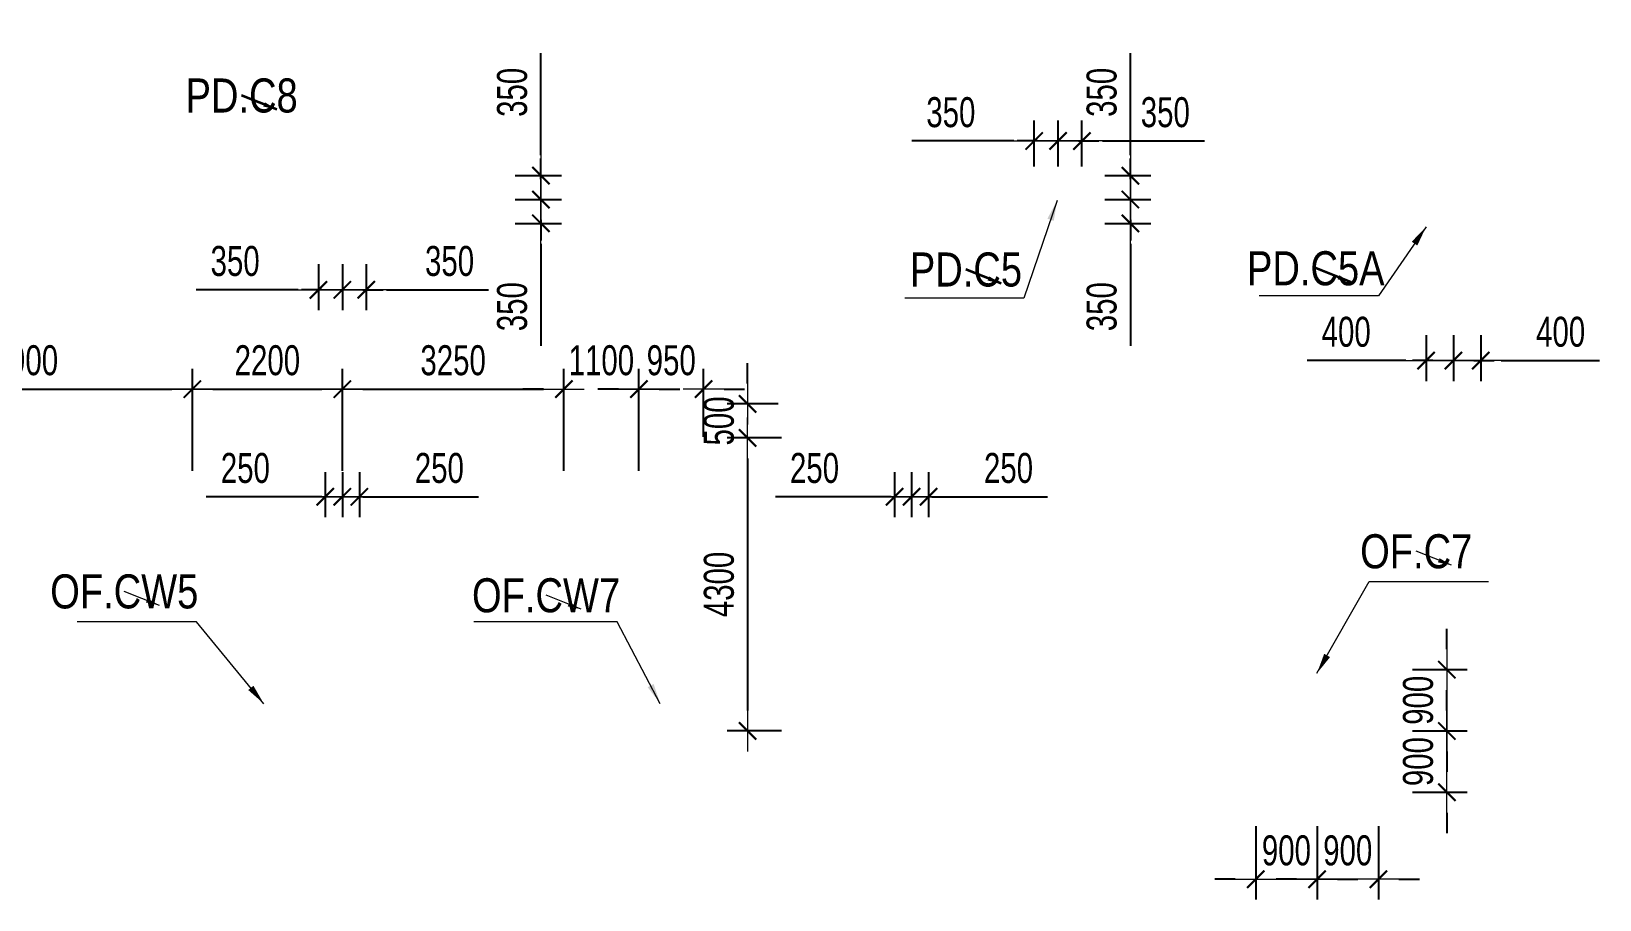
# Model space of a CAD drawing. Header units: millimetres. Extents: x -259680 to 286077, y -1281 to 94455.
# Drawn here: x 68138 to 91145, y 61324 to 74068 of the extents above; entities that cross this region are included whole.
import ezdxf
from ezdxf.enums import TextEntityAlignment as Align

# ---------------------------------------------------------------- set-up
doc = ezdxf.new("R2010")
doc.units = ezdxf.units.MM
doc.layers.get('0').update_dxf_attribs({"lineweight": 20})
doc.layers.get('Defpoints').update_dxf_attribs({"color": 151, "lineweight": 9})
for name, color, linetype, lineweight in [('$0$C1', 20, 'Continuous', 35), ('$1$NDC_S_ANNO', 7, 'Continuous', 20), ('$1$NDC_S_DIM', 1, 'Continuous', 15), ('$1$NDC_S_VN TEXT', 7, 'Continuous', 20), ('NDC_S_DIM', 1, 'Continuous', 15)]:
    doc.layers.add(name, color=color, linetype=linetype, lineweight=lineweight)
doc.styles.add('$1$NDC_DIM', font='', dxfattribs={"width": 0.75})
doc.styles.add('$2$ARIAL', font='arial.ttf', dxfattribs={"width": 0.8})
doc.styles.add('NDC_DIM', font='', dxfattribs={"width": 0.75})
doc.styles.get('$1$NDC_DIM').set_extended_font_data('Dotum')
doc.styles.get('NDC_DIM').set_extended_font_data('Dotum')
doc.dimstyles.new('$0$NDC_dim_150', dxfattribs={"dimscale": 150, "dimtxt": 2.2, "dimasz": 1.5, "dimexe": 1.5, "dimexo": 2.5, "dimgap": 1, "dimtad": 1, "dimdec": 0, "dimzin": 0, "dimdsep": 46, "dimtxsty": '$1$NDC_DIM', "dimblk": '$1$DIMMARK', "dimcen": 0.09, "dimdle": 1.2, "dimclrd": 1, "dimclre": 1, "dimclrt": 3, "dimadec": 0, "dimazin": 0, "dimtfac": 1, "dimtdec": 0, "dimtix": 1, "dimtofl": 0, "dimtmove": 0, "dimatfit": 3, "dimfxl": 6, "dimfxlon": 1, "dimtolj": 1, "dimtzin": 0, "dimarcsym": 0})
doc.dimstyles.new('$1$NDC_dim_iso', dxfattribs={"dimtxt": 2.2, "dimasz": 1, "dimexe": 1.5, "dimexo": 2.5, "dimgap": 1, "dimtad": 1, "dimdec": 0, "dimzin": 0, "dimdsep": 46, "dimtxsty": '$1$NDC_DIM', "dimblk": '$1$DIMMARK', "dimcen": 0.09, "dimdle": 1.2, "dimclrd": 1, "dimclre": 1, "dimclrt": 3, "dimadec": 0, "dimazin": 0, "dimtfac": 1, "dimtdec": 0, "dimtix": 1, "dimtofl": 0, "dimtmove": 0, "dimatfit": 3, "dimfxl": 6, "dimfxlon": 1, "dimtolj": 1, "dimtzin": 0, "dimarcsym": 0})
doc.dimstyles.new('NDC_dim_200', dxfattribs={"dimscale": 200, "dimtxt": 2.2, "dimasz": 1.5, "dimexe": 1.5, "dimexo": 2.5, "dimgap": 1, "dimtad": 1, "dimdec": 0, "dimzin": 0, "dimdsep": 46, "dimtxsty": 'NDC_DIM', "dimblk": 'DIMMARK', "dimcen": 0.09, "dimdle": 1.2, "dimclrd": 1, "dimclre": 1, "dimclrt": 3, "dimadec": 0, "dimazin": 0, "dimtfac": 1, "dimtdec": 0, "dimtix": 1, "dimtofl": 0, "dimtmove": 0, "dimatfit": 3, "dimfxl": 6, "dimfxlon": 1, "dimtolj": 1, "dimtzin": 0, "dimarcsym": 0})

# ---------------------------------------------------------------- blocks, each defined once
blk = doc.blocks.new('$1$DIMMARK')
at = {"layer": '$1$NDC_S_DIM', "color": 1}
blk.add_line((-1.5, 0), (1, 0), dxfattribs=at)
at = {"layer": '$1$NDC_S_DIM', "color": 2, "const_width": 0.1}
blk.add_lwpolyline([(-0.424, -0.424), (0.424, 0.424)], dxfattribs=at)
blk = doc.blocks.new('DIMMARK')
at = {"layer": 'NDC_S_DIM', "color": 1}
blk.add_line((-1.5, 0), (1, 0), dxfattribs=at)
at = {"layer": 'NDC_S_DIM', "color": 2, "const_width": 0.1}
blk.add_lwpolyline([(-0.424, -0.424), (0.424, 0.424)], dxfattribs=at)
blk = doc.blocks.new('*D640')
at = {"layer": 'Defpoints', "color": 0, "ltscale": 100, "transparency": 16777216}
for p in [(72700, 71150), (73050, 71150), (73050, 70274)]:
    blk.add_point(p, dxfattribs=at)
at = {"layer": 'NDC_S_DIM', "color": 1, "lineweight": -2, "ltscale": 100, "transparency": 16777216}
for p, q in [((72700, 70650), (72700, 69974)), ((73050, 70650), (73050, 69974)), ((72400, 70274), (72100, 70274)), ((73350, 70274), (74846, 70274))]:
    blk.add_line(p, q, dxfattribs=at)
at = {"layer": 'NDC_S_DIM', "color": 1, "lineweight": -2, "ltscale": 100, "transparency": 16777216, "xscale": 300, "yscale": 300, "zscale": 300}
blk.add_blockref('DIMMARK', (72700, 70274), dxfattribs=at)
at = {"layer": 'NDC_S_DIM', "color": 1, "lineweight": -2, "ltscale": 100, "transparency": 16777216, "xscale": 300, "yscale": 300, "zscale": 300, "rotation": 180}
blk.add_blockref('DIMMARK', (73050, 70274), dxfattribs=at)
at = {"layer": 'NDC_S_DIM', "color": 3, "ltscale": 100, "transparency": 16777216, "insert": (74273, 70695), "char_height": 440, "attachment_point": 5, "style": 'NDC_DIM'}
blk.add_mtext('\\A1;350', dxfattribs=at)
blk = doc.blocks.new('*D641')
at = {"layer": 'Defpoints', "color": 0, "ltscale": 100, "transparency": 16777216}
for p in [(72350, 71150), (72700, 71150), (72700, 70274)]:
    blk.add_point(p, dxfattribs=at)
at = {"layer": 'NDC_S_DIM', "color": 1, "lineweight": -2, "ltscale": 100, "transparency": 16777216}
for p, q in [((72350, 70650), (72350, 69974)), ((72700, 70650), (72700, 69974)), ((72050, 70274), (70554, 70274)), ((73000, 70274), (73300, 70274))]:
    blk.add_line(p, q, dxfattribs=at)
at = {"layer": 'NDC_S_DIM', "color": 1, "lineweight": -2, "ltscale": 100, "transparency": 16777216, "xscale": 300, "yscale": 300, "zscale": 300}
blk.add_blockref('DIMMARK', (72350, 70274), dxfattribs=at)
at = {"layer": 'NDC_S_DIM', "color": 1, "lineweight": -2, "ltscale": 100, "transparency": 16777216, "xscale": 300, "yscale": 300, "zscale": 300, "rotation": 180}
blk.add_blockref('DIMMARK', (72700, 70274), dxfattribs=at)
at = {"layer": 'NDC_S_DIM', "color": 3, "ltscale": 100, "transparency": 16777216, "insert": (71127, 70695), "char_height": 440, "attachment_point": 5, "style": 'NDC_DIM'}
blk.add_mtext('\\A1;350', dxfattribs=at)
blk = doc.blocks.new('*D642')
at = {"layer": 'Defpoints', "color": 0, "ltscale": 100, "transparency": 16777216}
for p in [(74737, 71950), (75613, 71950), (74737, 71600)]:
    blk.add_point(p, dxfattribs=at)
at = {"layer": 'NDC_S_DIM', "color": 1, "lineweight": -2, "ltscale": 100, "transparency": 16777216}
for p, q in [((75613, 72250), (75613, 73746)), ((75237, 71950), (75913, 71950)), ((75237, 71600), (75913, 71600)), ((75613, 71300), (75613, 71000))]:
    blk.add_line(p, q, dxfattribs=at)
at = {"layer": 'NDC_S_DIM', "color": 1, "lineweight": -2, "ltscale": 100, "transparency": 16777216, "xscale": 300, "yscale": 300, "zscale": 300}
for p, rotation in [((75613, 71950), 270), ((75613, 71600), 90)]:
    blk.add_blockref('DIMMARK', p, dxfattribs=dict(at, rotation=rotation))
at = {"layer": 'NDC_S_DIM', "color": 3, "ltscale": 100, "transparency": 16777216, "insert": (75192, 73173), "char_height": 440, "attachment_point": 5, "rotation": 90, "style": 'NDC_DIM'}
blk.add_mtext('\\A1;350', dxfattribs=at)
blk = doc.blocks.new('*D643')
at = {"layer": 'Defpoints', "color": 0, "ltscale": 100, "transparency": 16777216}
for p in [(74737, 71600), (75613, 71600), (74737, 71250)]:
    blk.add_point(p, dxfattribs=at)
at = {"layer": 'NDC_S_DIM', "color": 1, "lineweight": -2, "ltscale": 100, "transparency": 16777216}
for p, q in [((75613, 71900), (75613, 72200)), ((75237, 71600), (75913, 71600)), ((75237, 71250), (75913, 71250)), ((75613, 70950), (75613, 69454))]:
    blk.add_line(p, q, dxfattribs=at)
at = {"layer": 'NDC_S_DIM', "color": 1, "lineweight": -2, "ltscale": 100, "transparency": 16777216, "xscale": 300, "yscale": 300, "zscale": 300}
for p, rotation in [((75613, 71600), 270), ((75613, 71250), 90)]:
    blk.add_blockref('DIMMARK', p, dxfattribs=dict(at, rotation=rotation))
at = {"layer": 'NDC_S_DIM', "color": 3, "ltscale": 100, "transparency": 16777216, "insert": (75192, 70027), "char_height": 440, "attachment_point": 5, "rotation": 90, "style": 'NDC_DIM'}
blk.add_mtext('\\A1;350', dxfattribs=at)
blk = doc.blocks.new('*D644')
at = {"layer": 'Defpoints', "color": 0, "ltscale": 100, "transparency": 16777216}
for p in [(83386, 71950), (84261, 71950), (83386, 71600)]:
    blk.add_point(p, dxfattribs=at)
at = {"layer": 'NDC_S_DIM', "color": 1, "lineweight": -2, "ltscale": 100, "transparency": 16777216}
for p, q in [((84261, 72250), (84261, 73746)), ((83886, 71950), (84561, 71950)), ((83886, 71600), (84561, 71600)), ((84261, 71300), (84261, 71000))]:
    blk.add_line(p, q, dxfattribs=at)
at = {"layer": 'NDC_S_DIM', "color": 1, "lineweight": -2, "ltscale": 100, "transparency": 16777216, "xscale": 300, "yscale": 300, "zscale": 300}
for p, rotation in [((84261, 71950), 270), ((84261, 71600), 90)]:
    blk.add_blockref('DIMMARK', p, dxfattribs=dict(at, rotation=rotation))
at = {"layer": 'NDC_S_DIM', "color": 3, "ltscale": 100, "transparency": 16777216, "insert": (83841, 73173), "char_height": 440, "attachment_point": 5, "rotation": 90, "style": 'NDC_DIM'}
blk.add_mtext('\\A1;350', dxfattribs=at)
blk = doc.blocks.new('*D645')
at = {"layer": 'Defpoints', "color": 0, "ltscale": 100, "transparency": 16777216}
for p in [(83386, 71600), (84261, 71600), (83386, 71250)]:
    blk.add_point(p, dxfattribs=at)
at = {"layer": 'NDC_S_DIM', "color": 1, "lineweight": -2, "ltscale": 100, "transparency": 16777216}
for p, q in [((84261, 71900), (84261, 72200)), ((83886, 71600), (84561, 71600)), ((83886, 71250), (84561, 71250)), ((84261, 70950), (84261, 69454))]:
    blk.add_line(p, q, dxfattribs=at)
at = {"layer": 'NDC_S_DIM', "color": 1, "lineweight": -2, "ltscale": 100, "transparency": 16777216, "xscale": 300, "yscale": 300, "zscale": 300}
for p, rotation in [((84261, 71600), 270), ((84261, 71250), 90)]:
    blk.add_blockref('DIMMARK', p, dxfattribs=dict(at, rotation=rotation))
at = {"layer": 'NDC_S_DIM', "color": 3, "ltscale": 100, "transparency": 16777216, "insert": (83841, 70027), "char_height": 440, "attachment_point": 5, "rotation": 90, "style": 'NDC_DIM'}
blk.add_mtext('\\A1;350', dxfattribs=at)
blk = doc.blocks.new('*D646')
at = {"layer": 'Defpoints', "color": 0, "ltscale": 100, "transparency": 16777216}
for p in [(83550, 72459), (83200, 71583), (83550, 71583)]:
    blk.add_point(p, dxfattribs=at)
at = {"layer": 'NDC_S_DIM', "color": 1, "lineweight": -2, "ltscale": 100, "transparency": 16777216}
for p, q in [((83200, 72083), (83200, 72759)), ((83550, 72083), (83550, 72759)), ((82900, 72459), (82600, 72459)), ((83850, 72459), (85346, 72459))]:
    blk.add_line(p, q, dxfattribs=at)
at = {"layer": 'NDC_S_DIM', "color": 1, "lineweight": -2, "ltscale": 100, "transparency": 16777216, "xscale": 300, "yscale": 300, "zscale": 300}
blk.add_blockref('DIMMARK', (83200, 72459), dxfattribs=at)
at = {"layer": 'NDC_S_DIM', "color": 1, "lineweight": -2, "ltscale": 100, "transparency": 16777216, "xscale": 300, "yscale": 300, "zscale": 300, "rotation": 180}
blk.add_blockref('DIMMARK', (83550, 72459), dxfattribs=at)
at = {"layer": 'NDC_S_DIM', "color": 3, "ltscale": 100, "transparency": 16777216, "insert": (84773, 72879), "char_height": 440, "attachment_point": 5, "style": 'NDC_DIM'}
blk.add_mtext('\\A1;350', dxfattribs=at)
blk = doc.blocks.new('*D647')
at = {"layer": 'Defpoints', "color": 0, "ltscale": 100, "transparency": 16777216}
for p in [(83200, 72459), (82850, 71583), (83200, 71583)]:
    blk.add_point(p, dxfattribs=at)
at = {"layer": 'NDC_S_DIM', "color": 1, "lineweight": -2, "ltscale": 100, "transparency": 16777216}
for p, q in [((82850, 72083), (82850, 72759)), ((83200, 72083), (83200, 72759)), ((82550, 72459), (81054, 72459)), ((83500, 72459), (83800, 72459))]:
    blk.add_line(p, q, dxfattribs=at)
at = {"layer": 'NDC_S_DIM', "color": 1, "lineweight": -2, "ltscale": 100, "transparency": 16777216, "xscale": 300, "yscale": 300, "zscale": 300}
blk.add_blockref('DIMMARK', (82850, 72459), dxfattribs=at)
at = {"layer": 'NDC_S_DIM', "color": 1, "lineweight": -2, "ltscale": 100, "transparency": 16777216, "xscale": 300, "yscale": 300, "zscale": 300, "rotation": 180}
blk.add_blockref('DIMMARK', (83200, 72459), dxfattribs=at)
at = {"layer": 'NDC_S_DIM', "color": 3, "ltscale": 100, "transparency": 16777216, "insert": (81627, 72879), "char_height": 440, "attachment_point": 5, "style": 'NDC_DIM'}
blk.add_mtext('\\A1;350', dxfattribs=at)
blk = doc.blocks.new('*D648')
at = {"layer": 'Defpoints', "color": 0, "ltscale": 100, "transparency": 16777216}
for p in [(72450, 68100), (72700, 68100), (72450, 67237)]:
    blk.add_point(p, dxfattribs=at)
at = {"layer": 'NDC_S_DIM', "color": 1, "lineweight": -2, "ltscale": 100, "transparency": 16777216}
for p, q in [((72450, 67600), (72450, 66937)), ((72700, 67600), (72700, 66937)), ((72150, 67237), (70704, 67237)), ((73000, 67237), (73300, 67237))]:
    blk.add_line(p, q, dxfattribs=at)
at = {"layer": 'NDC_S_DIM', "color": 1, "lineweight": -2, "ltscale": 100, "transparency": 16777216, "xscale": 300, "yscale": 300, "zscale": 300}
blk.add_blockref('DIMMARK', (72450, 67237), dxfattribs=at)
at = {"layer": 'NDC_S_DIM', "color": 1, "lineweight": -2, "ltscale": 100, "transparency": 16777216, "xscale": 300, "yscale": 300, "zscale": 300, "rotation": 180}
blk.add_blockref('DIMMARK', (72700, 67237), dxfattribs=at)
at = {"layer": 'NDC_S_DIM', "color": 3, "ltscale": 100, "transparency": 16777216, "insert": (71277, 67657), "char_height": 440, "attachment_point": 5, "style": 'NDC_DIM'}
blk.add_mtext('\\A1;250', dxfattribs=at)
blk = doc.blocks.new('*D649')
at = {"layer": 'Defpoints', "color": 0, "ltscale": 100, "transparency": 16777216}
for p in [(72700, 68100), (72950, 68100), (72950, 67237)]:
    blk.add_point(p, dxfattribs=at)
at = {"layer": 'NDC_S_DIM', "color": 1, "lineweight": -2, "ltscale": 100, "transparency": 16777216}
for p, q in [((72700, 67600), (72700, 66937)), ((72950, 67600), (72950, 66937)), ((72400, 67237), (72100, 67237)), ((73250, 67237), (74696, 67237))]:
    blk.add_line(p, q, dxfattribs=at)
at = {"layer": 'NDC_S_DIM', "color": 1, "lineweight": -2, "ltscale": 100, "transparency": 16777216, "xscale": 300, "yscale": 300, "zscale": 300}
blk.add_blockref('DIMMARK', (72700, 67237), dxfattribs=at)
at = {"layer": 'NDC_S_DIM', "color": 1, "lineweight": -2, "ltscale": 100, "transparency": 16777216, "xscale": 300, "yscale": 300, "zscale": 300, "rotation": 180}
blk.add_blockref('DIMMARK', (72950, 67237), dxfattribs=at)
at = {"layer": 'NDC_S_DIM', "color": 3, "ltscale": 100, "transparency": 16777216, "insert": (74123, 67657), "char_height": 440, "attachment_point": 5, "style": 'NDC_DIM'}
blk.add_mtext('\\A1;250', dxfattribs=at)
blk = doc.blocks.new('*D650')
at = {"layer": 'Defpoints', "color": 0, "ltscale": 100, "transparency": 16777216}
for p in [(80800, 68100), (81050, 68100), (80800, 67237)]:
    blk.add_point(p, dxfattribs=at)
at = {"layer": 'NDC_S_DIM', "color": 1, "lineweight": -2, "ltscale": 100, "transparency": 16777216}
for p, q in [((80800, 67600), (80800, 66937)), ((81050, 67600), (81050, 66937)), ((80500, 67237), (79054, 67237)), ((81350, 67237), (81650, 67237))]:
    blk.add_line(p, q, dxfattribs=at)
at = {"layer": 'NDC_S_DIM', "color": 1, "lineweight": -2, "ltscale": 100, "transparency": 16777216, "xscale": 300, "yscale": 300, "zscale": 300}
blk.add_blockref('DIMMARK', (80800, 67237), dxfattribs=at)
at = {"layer": 'NDC_S_DIM', "color": 1, "lineweight": -2, "ltscale": 100, "transparency": 16777216, "xscale": 300, "yscale": 300, "zscale": 300, "rotation": 180}
blk.add_blockref('DIMMARK', (81050, 67237), dxfattribs=at)
at = {"layer": 'NDC_S_DIM', "color": 3, "ltscale": 100, "transparency": 16777216, "insert": (79627, 67657), "char_height": 440, "attachment_point": 5, "style": 'NDC_DIM'}
blk.add_mtext('\\A1;250', dxfattribs=at)
blk = doc.blocks.new('*D651')
at = {"layer": 'Defpoints', "color": 0, "ltscale": 100, "transparency": 16777216}
for p in [(81050, 68100), (81300, 68100), (81300, 67237)]:
    blk.add_point(p, dxfattribs=at)
at = {"layer": 'NDC_S_DIM', "color": 1, "lineweight": -2, "ltscale": 100, "transparency": 16777216}
for p, q in [((81050, 67600), (81050, 66937)), ((81300, 67600), (81300, 66937)), ((80750, 67237), (80450, 67237)), ((81600, 67237), (83046, 67237))]:
    blk.add_line(p, q, dxfattribs=at)
at = {"layer": 'NDC_S_DIM', "color": 1, "lineweight": -2, "ltscale": 100, "transparency": 16777216, "xscale": 300, "yscale": 300, "zscale": 300}
blk.add_blockref('DIMMARK', (81050, 67237), dxfattribs=at)
at = {"layer": 'NDC_S_DIM', "color": 1, "lineweight": -2, "ltscale": 100, "transparency": 16777216, "xscale": 300, "yscale": 300, "zscale": 300, "rotation": 180}
blk.add_blockref('DIMMARK', (81300, 67237), dxfattribs=at)
at = {"layer": 'NDC_S_DIM', "color": 3, "ltscale": 100, "transparency": 16777216, "insert": (82473, 67657), "char_height": 440, "attachment_point": 5, "style": 'NDC_DIM'}
blk.add_mtext('\\A1;250', dxfattribs=at)
blk = doc.blocks.new('*D652')
at = {"layer": 'Defpoints', "color": 0, "ltscale": 100, "transparency": 16777216}
for p in [(79595, 68600), (78646, 68100), (79595, 68100)]:
    blk.add_point(p, dxfattribs=at)
at = {"layer": 'NDC_S_DIM', "color": 1, "lineweight": -2, "ltscale": 100, "transparency": 16777216}
for p, q in [((78646, 68900), (78646, 69200)), ((79095, 68600), (78346, 68600)), ((79095, 68100), (78346, 68100)), ((78646, 67800), (78646, 67500))]:
    blk.add_line(p, q, dxfattribs=at)
at = {"layer": 'NDC_S_DIM', "color": 1, "lineweight": -2, "ltscale": 100, "transparency": 16777216, "xscale": 300, "yscale": 300, "zscale": 300}
for p, rotation in [((78646, 68600), 270), ((78646, 68100), 90)]:
    blk.add_blockref('DIMMARK', p, dxfattribs=dict(at, rotation=rotation))
at = {"layer": 'NDC_S_DIM', "color": 3, "ltscale": 100, "transparency": 16777216, "insert": (78226, 68350), "char_height": 440, "attachment_point": 5, "rotation": 90, "style": 'NDC_DIM'}
blk.add_mtext('\\A1;500', dxfattribs=at)
blk = doc.blocks.new('*D653')
at = {"layer": 'Defpoints', "color": 0, "ltscale": 100, "transparency": 16777216}
for p in [(79645, 68100), (78646, 63800), (79645, 63800)]:
    blk.add_point(p, dxfattribs=at)
at = {"layer": 'NDC_S_DIM', "color": 1, "lineweight": -2, "ltscale": 100, "transparency": 16777216}
for p, q in [((79145, 68100), (78346, 68100)), ((78646, 67800), (78646, 64100)), ((79145, 63800), (78346, 63800))]:
    blk.add_line(p, q, dxfattribs=at)
at = {"layer": 'NDC_S_DIM', "color": 1, "lineweight": -2, "ltscale": 100, "transparency": 16777216, "xscale": 300, "yscale": 300, "zscale": 300}
for p, rotation in [((78646, 68100), 90), ((78646, 63800), 270)]:
    blk.add_blockref('DIMMARK', p, dxfattribs=dict(at, rotation=rotation))
at = {"layer": 'NDC_S_DIM', "color": 3, "ltscale": 100, "transparency": 16777216, "insert": (78226, 65950), "char_height": 440, "attachment_point": 5, "rotation": 90, "style": 'NDC_DIM'}
blk.add_mtext('\\A1;4300', dxfattribs=at)
blk = doc.blocks.new('*D1076')
at = {"layer": 'Defpoints', "color": 0, "ltscale": 100, "transparency": 16777216}
for p in [(89000, 70111), (89400, 70111), (89400, 69236)]:
    blk.add_point(p, dxfattribs=at)
at = {"layer": 'NDC_S_DIM', "color": 1, "lineweight": -2, "ltscale": 100, "transparency": 16777216}
for p, q in [((89000, 69611), (89000, 68936)), ((89400, 69611), (89400, 68936)), ((88700, 69236), (88400, 69236)), ((89700, 69236), (91145, 69236))]:
    blk.add_line(p, q, dxfattribs=at)
at = {"layer": 'NDC_S_DIM', "color": 1, "lineweight": -2, "ltscale": 100, "transparency": 16777216, "xscale": 300, "yscale": 300, "zscale": 300}
blk.add_blockref('DIMMARK', (89000, 69236), dxfattribs=at)
at = {"layer": 'NDC_S_DIM', "color": 1, "lineweight": -2, "ltscale": 100, "transparency": 16777216, "xscale": 300, "yscale": 300, "zscale": 300, "rotation": 180}
blk.add_blockref('DIMMARK', (89400, 69236), dxfattribs=at)
at = {"layer": 'NDC_S_DIM', "color": 3, "ltscale": 100, "transparency": 16777216, "insert": (90573, 69656), "char_height": 440, "attachment_point": 5, "style": 'NDC_DIM'}
blk.add_mtext('\\A1;400', dxfattribs=at)
blk = doc.blocks.new('*D1077')
at = {"layer": 'Defpoints', "color": 0, "ltscale": 100, "transparency": 16777216}
for p in [(88600, 70111), (89000, 70111), (89000, 69236)]:
    blk.add_point(p, dxfattribs=at)
at = {"layer": 'NDC_S_DIM', "color": 1, "lineweight": -2, "ltscale": 100, "transparency": 16777216}
for p, q in [((88600, 69611), (88600, 68936)), ((89000, 69611), (89000, 68936)), ((88300, 69236), (86855, 69236)), ((89300, 69236), (89600, 69236))]:
    blk.add_line(p, q, dxfattribs=at)
at = {"layer": 'NDC_S_DIM', "color": 1, "lineweight": -2, "ltscale": 100, "transparency": 16777216, "xscale": 300, "yscale": 300, "zscale": 300}
blk.add_blockref('DIMMARK', (88600, 69236), dxfattribs=at)
at = {"layer": 'NDC_S_DIM', "color": 1, "lineweight": -2, "ltscale": 100, "transparency": 16777216, "xscale": 300, "yscale": 300, "zscale": 300, "rotation": 180}
blk.add_blockref('DIMMARK', (89000, 69236), dxfattribs=at)
at = {"layer": 'NDC_S_DIM', "color": 3, "ltscale": 100, "transparency": 16777216, "insert": (87427, 69656), "char_height": 440, "attachment_point": 5, "style": 'NDC_DIM'}
blk.add_mtext('\\A1;400', dxfattribs=at)
blk = doc.blocks.new('*D1080')
at = {"layer": 'Defpoints', "color": 0, "ltscale": 100, "transparency": 16777216}
for p in [(87900, 64700), (87900, 63800), (88903, 63800)]:
    blk.add_point(p, dxfattribs=at)
at = {"layer": 'NDC_S_DIM', "color": 1, "lineweight": -2, "ltscale": 100, "transparency": 16777216}
for p, q in [((88903, 65000), (88903, 65300)), ((88400, 64700), (89203, 64700)), ((88400, 63800), (89203, 63800)), ((88903, 63500), (88903, 63200))]:
    blk.add_line(p, q, dxfattribs=at)
at = {"layer": 'NDC_S_DIM', "color": 1, "lineweight": -2, "ltscale": 100, "transparency": 16777216, "xscale": 300, "yscale": 300, "zscale": 300}
for p, rotation in [((88903, 64700), 270), ((88903, 63800), 90)]:
    blk.add_blockref('DIMMARK', p, dxfattribs=dict(at, rotation=rotation))
at = {"layer": 'NDC_S_DIM', "color": 3, "ltscale": 100, "transparency": 16777216, "insert": (88483, 64250), "char_height": 440, "attachment_point": 5, "rotation": 90, "style": 'NDC_DIM'}
blk.add_mtext('\\A1;900', dxfattribs=at)
blk = doc.blocks.new('*D1081')
at = {"layer": 'Defpoints', "color": 0, "ltscale": 100, "transparency": 16777216}
for p in [(87900, 63800), (87900, 62900), (88903, 62900)]:
    blk.add_point(p, dxfattribs=at)
at = {"layer": 'NDC_S_DIM', "color": 1, "lineweight": -2, "ltscale": 100, "transparency": 16777216}
for p, q in [((88903, 64100), (88903, 64400)), ((88400, 63800), (89203, 63800)), ((88400, 62900), (89203, 62900)), ((88903, 62600), (88903, 62300))]:
    blk.add_line(p, q, dxfattribs=at)
at = {"layer": 'NDC_S_DIM', "color": 1, "lineweight": -2, "ltscale": 100, "transparency": 16777216, "xscale": 300, "yscale": 300, "zscale": 300}
for p, rotation in [((88903, 63800), 270), ((88903, 62900), 90)]:
    blk.add_blockref('DIMMARK', p, dxfattribs=dict(at, rotation=rotation))
at = {"layer": 'NDC_S_DIM', "color": 3, "ltscale": 100, "transparency": 16777216, "insert": (88483, 63350), "char_height": 440, "attachment_point": 5, "rotation": 90, "style": 'NDC_DIM'}
blk.add_mtext('\\A1;900', dxfattribs=at)
blk = doc.blocks.new('*D1082')
at = {"layer": 'Defpoints', "color": 0, "ltscale": 100, "transparency": 16777216}
for p in [(86100, 62900), (87000, 62900), (87000, 61624)]:
    blk.add_point(p, dxfattribs=at)
at = {"layer": 'NDC_S_DIM', "color": 1, "lineweight": -2, "ltscale": 100, "transparency": 16777216}
for p, q in [((86100, 62400), (86100, 61324)), ((87000, 62400), (87000, 61324)), ((85800, 61624), (85500, 61624)), ((87300, 61624), (87600, 61624))]:
    blk.add_line(p, q, dxfattribs=at)
at = {"layer": 'NDC_S_DIM', "color": 1, "lineweight": -2, "ltscale": 100, "transparency": 16777216, "xscale": 300, "yscale": 300, "zscale": 300}
blk.add_blockref('DIMMARK', (86100, 61624), dxfattribs=at)
at = {"layer": 'NDC_S_DIM', "color": 1, "lineweight": -2, "ltscale": 100, "transparency": 16777216, "xscale": 300, "yscale": 300, "zscale": 300, "rotation": 180}
blk.add_blockref('DIMMARK', (87000, 61624), dxfattribs=at)
at = {"layer": 'NDC_S_DIM', "color": 3, "ltscale": 100, "transparency": 16777216, "insert": (86550, 62044), "char_height": 440, "attachment_point": 5, "style": 'NDC_DIM'}
blk.add_mtext('\\A1;900', dxfattribs=at)
blk = doc.blocks.new('*D1083')
at = {"layer": 'Defpoints', "color": 0, "ltscale": 100, "transparency": 16777216}
for p in [(87000, 62900), (87900, 62900), (87900, 61624)]:
    blk.add_point(p, dxfattribs=at)
at = {"layer": 'NDC_S_DIM', "color": 1, "lineweight": -2, "ltscale": 100, "transparency": 16777216}
for p, q in [((87000, 62400), (87000, 61324)), ((87900, 62400), (87900, 61324)), ((86700, 61624), (86400, 61624)), ((88200, 61624), (88500, 61624))]:
    blk.add_line(p, q, dxfattribs=at)
at = {"layer": 'NDC_S_DIM', "color": 1, "lineweight": -2, "ltscale": 100, "transparency": 16777216, "xscale": 300, "yscale": 300, "zscale": 300}
blk.add_blockref('DIMMARK', (87000, 61624), dxfattribs=at)
at = {"layer": 'NDC_S_DIM', "color": 1, "lineweight": -2, "ltscale": 100, "transparency": 16777216, "xscale": 300, "yscale": 300, "zscale": 300, "rotation": 180}
blk.add_blockref('DIMMARK', (87900, 61624), dxfattribs=at)
at = {"layer": 'NDC_S_DIM', "color": 3, "ltscale": 100, "transparency": 16777216, "insert": (87450, 62044), "char_height": 440, "attachment_point": 5, "style": 'NDC_DIM'}
blk.add_mtext('\\A1;900', dxfattribs=at)
blk = doc.blocks.new('*D1127')
at = {"layer": 'Defpoints', "color": 0, "ltscale": 100, "transparency": 16777216}
for p in [(70500, 68817), (65600, 64730), (70500, 64730)]:
    blk.add_point(p, dxfattribs=at)
at = {"layer": 'NDC_S_DIM', "color": 1, "lineweight": -2, "ltscale": 100, "transparency": 16777216}
for p, q in [((65600, 67617), (65600, 69117)), ((70500, 67617), (70500, 69117)), ((65900, 68817), (70200, 68817))]:
    blk.add_line(p, q, dxfattribs=at)
at = {"layer": 'NDC_S_DIM', "color": 1, "lineweight": -2, "ltscale": 100, "transparency": 16777216, "xscale": 300, "yscale": 300, "zscale": 300, "rotation": 180}
blk.add_blockref('DIMMARK', (65600, 68817), dxfattribs=at)
at = {"layer": 'NDC_S_DIM', "color": 1, "lineweight": -2, "ltscale": 100, "transparency": 16777216, "xscale": 300, "yscale": 300, "zscale": 300}
blk.add_blockref('DIMMARK', (70500, 68817), dxfattribs=at)
at = {"layer": 'NDC_S_DIM', "color": 3, "ltscale": 100, "transparency": 16777216, "insert": (68050, 69238), "char_height": 440, "attachment_point": 5, "style": 'NDC_DIM'}
blk.add_mtext('\\A1;4900', dxfattribs=at)
blk = doc.blocks.new('*D1128')
at = {"layer": 'Defpoints', "color": 0, "ltscale": 100, "transparency": 16777216}
for p in [(72700, 68817), (70500, 64730), (72700, 64730)]:
    blk.add_point(p, dxfattribs=at)
at = {"layer": 'NDC_S_DIM', "color": 1, "lineweight": -2, "ltscale": 100, "transparency": 16777216}
for p, q in [((70500, 67617), (70500, 69117)), ((72700, 67617), (72700, 69117)), ((70800, 68817), (72400, 68817))]:
    blk.add_line(p, q, dxfattribs=at)
at = {"layer": 'NDC_S_DIM', "color": 1, "lineweight": -2, "ltscale": 100, "transparency": 16777216, "xscale": 300, "yscale": 300, "zscale": 300, "rotation": 180}
blk.add_blockref('DIMMARK', (70500, 68817), dxfattribs=at)
at = {"layer": 'NDC_S_DIM', "color": 1, "lineweight": -2, "ltscale": 100, "transparency": 16777216, "xscale": 300, "yscale": 300, "zscale": 300}
blk.add_blockref('DIMMARK', (72700, 68817), dxfattribs=at)
at = {"layer": 'NDC_S_DIM', "color": 3, "ltscale": 100, "transparency": 16777216, "insert": (71600, 69238), "char_height": 440, "attachment_point": 5, "style": 'NDC_DIM'}
blk.add_mtext('\\A1;2200', dxfattribs=at)
blk = doc.blocks.new('*D1129')
at = {"layer": 'Defpoints', "color": 0, "ltscale": 100, "transparency": 16777216}
for p in [(75950, 68817), (72700, 64730), (75950, 64730)]:
    blk.add_point(p, dxfattribs=at)
at = {"layer": 'NDC_S_DIM', "color": 1, "lineweight": -2, "ltscale": 100, "transparency": 16777216}
for p, q in [((72700, 67617), (72700, 69117)), ((75950, 67617), (75950, 69117)), ((73000, 68817), (75650, 68817))]:
    blk.add_line(p, q, dxfattribs=at)
at = {"layer": 'NDC_S_DIM', "color": 1, "lineweight": -2, "ltscale": 100, "transparency": 16777216, "xscale": 300, "yscale": 300, "zscale": 300, "rotation": 180}
blk.add_blockref('DIMMARK', (72700, 68817), dxfattribs=at)
at = {"layer": 'NDC_S_DIM', "color": 1, "lineweight": -2, "ltscale": 100, "transparency": 16777216, "xscale": 300, "yscale": 300, "zscale": 300}
blk.add_blockref('DIMMARK', (75950, 68817), dxfattribs=at)
at = {"layer": 'NDC_S_DIM', "color": 3, "ltscale": 100, "transparency": 16777216, "insert": (74325, 69238), "char_height": 440, "attachment_point": 5, "style": 'NDC_DIM'}
blk.add_mtext('\\A1;3250', dxfattribs=at)
blk = doc.blocks.new('*D1130')
at = {"layer": 'Defpoints', "color": 0, "ltscale": 100, "transparency": 16777216}
for p in [(77050, 68817), (75950, 64730), (77050, 64730)]:
    blk.add_point(p, dxfattribs=at)
at = {"layer": 'NDC_S_DIM', "color": 1, "lineweight": -2, "ltscale": 100, "transparency": 16777216}
for p, q in [((75950, 67617), (75950, 69117)), ((77050, 67617), (77050, 69117)), ((75650, 68817), (75350, 68817)), ((77350, 68817), (77650, 68817))]:
    blk.add_line(p, q, dxfattribs=at)
at = {"layer": 'NDC_S_DIM', "color": 1, "lineweight": -2, "ltscale": 100, "transparency": 16777216, "xscale": 300, "yscale": 300, "zscale": 300}
blk.add_blockref('DIMMARK', (75950, 68817), dxfattribs=at)
at = {"layer": 'NDC_S_DIM', "color": 1, "lineweight": -2, "ltscale": 100, "transparency": 16777216, "xscale": 300, "yscale": 300, "zscale": 300, "rotation": 180}
blk.add_blockref('DIMMARK', (77050, 68817), dxfattribs=at)
at = {"layer": 'NDC_S_DIM', "color": 3, "ltscale": 100, "transparency": 16777216, "insert": (76500, 69238), "char_height": 440, "attachment_point": 5, "style": 'NDC_DIM'}
blk.add_mtext('\\A1;1100', dxfattribs=at)
blk = doc.blocks.new('*D1131')
at = {"layer": 'Defpoints', "color": 0, "ltscale": 100, "transparency": 16777216}
for p in [(78000, 68817), (77050, 67617), (78000, 67617)]:
    blk.add_point(p, dxfattribs=at)
at = {"layer": 'NDC_S_DIM', "color": 1, "lineweight": -2, "ltscale": 100, "transparency": 16777216}
for p, q in [((77050, 68117), (77050, 69117)), ((78000, 68117), (78000, 69117)), ((76750, 68817), (76450, 68817)), ((78300, 68817), (78600, 68817))]:
    blk.add_line(p, q, dxfattribs=at)
at = {"layer": 'NDC_S_DIM', "color": 1, "lineweight": -2, "ltscale": 100, "transparency": 16777216, "xscale": 300, "yscale": 300, "zscale": 300}
blk.add_blockref('DIMMARK', (77050, 68817), dxfattribs=at)
at = {"layer": 'NDC_S_DIM', "color": 1, "lineweight": -2, "ltscale": 100, "transparency": 16777216, "xscale": 300, "yscale": 300, "zscale": 300, "rotation": 180}
blk.add_blockref('DIMMARK', (78000, 68817), dxfattribs=at)
at = {"layer": 'NDC_S_DIM', "color": 3, "ltscale": 100, "transparency": 16777216, "insert": (77525, 69238), "char_height": 440, "attachment_point": 5, "style": 'NDC_DIM'}
blk.add_mtext('\\A1;950', dxfattribs=at)
blk = doc.blocks.new('*U220')
at = {"layer": '$1$NDC_S_ANNO', "ltscale": 0.8, "style": '$2$ARIAL', "width": 0.8, "flags": 1}
blk.add_attdef('CHU_THICH', text='', height=2.5, dxfattribs=at).set_placement((0, 0), align=Align.MIDDLE_CENTER)
at = {"layer": '$1$NDC_S_ANNO', "ltscale": 0.8, "style": '$2$ARIAL', "width": 0.8}
blk.add_attdef('TEN', text='', height=2.5, dxfattribs=at).set_placement((-2.58, 1.03), align=Align.MIDDLE_CENTER)
at = {"layer": 'Defpoints'}
blk.add_leader([(0, 0), (-2.58, 1.03)], dimstyle='$1$NDC_dim_iso', override={"dimgap": 0.625, "dimtad": 0}, dxfattribs=at)
blk = doc.blocks.new('$0$co t check')
at = {"layer": '$0$C1', "xscale": 200, "yscale": 200, "zscale": 200}
for p, values in [((69698, 72921), {'TEN': 'PD.C8'}), ((80324, 70367), {'TEN': 'PD.C5'}), ((85456, 70385), {'TEN': 'PD.C5A'})]:
    blk.add_blockref('*U220', p, dxfattribs=at).add_auto_attribs(values)
at = {"layer": '$1$NDC_S_VN TEXT', "xscale": 200, "yscale": 200, "zscale": 200}
blk.add_blockref('*U220', (86930, 66231), dxfattribs=at).add_auto_attribs({'TEN': 'OF.C7'})
at = {"layer": '$1$NDC_S_VN TEXT', "color": 2, "true_color": 0xf1eb1f, "xscale": 200, "yscale": 200, "zscale": 200}
for p, values in [((67976, 65642), {'TEN': 'OF.CW5'}), ((74164, 65585), {'TEN': 'OF.CW7'})]:
    blk.add_blockref('*U220', p, dxfattribs=at).add_auto_attribs(values)
for points in [[(81146, 71586), (80659, 70151), (78910, 70151)], [(86559, 71200), (85861, 70185), (84111, 70185)], [(84958, 64647), (85724, 65992), (87474, 65992)], [(69507, 64200), (68520, 65403), (66771, 65403)], [(75322, 64200), (74692, 65403), (72586, 65403)]]:
    blk.add_leader(points, dimstyle='$0$NDC_dim_150', override={"dimasz": 2, "dimgap": 1, "dimtad": 0})

msp = doc.modelspace()

# ---------------------------------------------------------------- hatches: boundary and pattern name
at = {"layer": 'NDC_S_DIM', "ltscale": 100}
h = msp.add_hatch(dxfattribs=at)
h.set_pattern_fill('CROSS', color=256, scale=50)
h.paths.add_polyline_path([(87300, 89500), (87300, 71950), (63350, 71950), (63350, 66800), (44500, 66800), (44500, 64200), (3550, 64200), (3550, 89500)], flags=17)
h.paths.add_polyline_path([(87300, 89500), (87300, 71950), (63350, 71950), (63350, 66800), (44500, 66800), (44500, 64200), (3550, 64200), (3550, 89500)], flags=17)

# ---------------------------------------------------------------- block references
at = {"layer": '$1$NDC_S_DIM'}
msp.add_blockref('$0$co t check', (2040.6, 0), dxfattribs=at)

# ---------------------------------------------------------------- dimensions: what is measured, and where the dimension line sits
at = {"layer": 'NDC_S_DIM', "ltscale": 100}
for base, p1, p2, angle, picture, middle in [((75612.6, 71950), (74737, 71600), (74737, 71950), 90, '*D642', (75612.6, 73172.5)), ((84261.3, 71950), (83385.7, 71600), (83385.7, 71950), 90, '*D644', (84261.3, 73172.5)), ((75612.6, 71600), (74737, 71250), (74737, 71600), 90, '*D643', (75612.6, 70027.5)), ((84261.3, 71600), (83385.7, 71250), (83385.7, 71600), 90, '*D645', (84261.3, 70027.5)), ((72950, 67237.1), (72700, 68100), (72950, 68100), 180, '*D649', (74123.2, 67237.1)), ((81300, 67237.1), (81050, 68100), (81300, 68100), 180, '*D651', (82473.2, 67237.1))]:
    dim = msp.add_linear_dim(base=base, p1=p1, p2=p2, angle=angle, dimstyle='NDC_dim_200', dxfattribs=at)
    dim.commit()
    dim.dimension.update_dxf_attribs({"geometry": picture, "text_midpoint": middle, "dimtype": 160})
for base, p1, p2, picture, middle in [((83200, 72459.1), (82850, 71583.5), (83200, 71583.5), '*D647', (81627.5, 72459.1)), ((83550, 72459.1), (83200, 71583.5), (83550, 71583.5), '*D646', (84772.5, 72459.1)), ((72700, 70274.4), (72350, 71150), (72700, 71150), '*D641', (71127.5, 70274.4)), ((73050, 70274.4), (72700, 71150), (73050, 71150), '*D640', (74272.5, 70274.4)), ((89000, 69235.5), (88600, 70111.1), (89000, 70111.1), '*D1077', (87427.5, 69235.5)), ((89400, 69235.5), (89000, 70111.1), (89400, 70111.1), '*D1076', (90572.5, 69235.5)), ((72450, 67237.1), (72700, 68100), (72450, 68100), '*D648', (71276.8, 67237.1)), ((80800, 67237.1), (81050, 68100), (80800, 68100), '*D650', (79626.8, 67237.1))]:
    dim = msp.add_linear_dim(base=base, p1=p1, p2=p2, dimstyle='NDC_dim_200', dxfattribs=at)
    dim.commit()
    dim.dimension.update_dxf_attribs({"geometry": picture, "text_midpoint": middle, "dimtype": 160})
for base, p1, p2, picture, middle in [((70500.2, 68817.5), (65600.2, 64729.6), (70500.2, 64729.6), '*D1127', (68050.2, 69237.8)), ((72700, 68817.5), (70500.2, 64729.6), (72700, 64729.6), '*D1128', (71600.1, 69237.8)), ((75950, 68817.5), (72700, 64729.6), (75950, 64729.6), '*D1129', (74325, 69237.8)), ((77050, 68817.5), (75950, 64729.6), (77050, 64729.6), '*D1130', (76500, 69237.8))]:
    dim = msp.add_linear_dim(base=base, p1=p1, p2=p2, dimstyle='NDC_dim_200', override={"dimtmove": 1}, dxfattribs=at)
    dim.commit()
    dim.dimension.update_dxf_attribs({"geometry": picture, "text_midpoint": middle})
for base, p1, p2, picture, middle in [((78000, 68817.5), (77050, 67617.5), (78000, 67617.5), '*D1131', (77525, 69237.8)), ((86999.8, 61623.5), (86100, 62900), (86999.8, 62900), '*D1082', (86549.9, 62043.8)), ((87899.8, 61623.5), (87000, 62900), (87899.8, 62900), '*D1083', (87449.9, 62043.8))]:
    dim = msp.add_linear_dim(base=base, p1=p1, p2=p2, dimstyle='NDC_dim_200', dxfattribs=at)
    dim.commit()
    dim.dimension.update_dxf_attribs({"geometry": picture, "text_midpoint": middle})
for base, p1, p2, picture, middle in [((78646.3, 68100), (79594.5, 68600), (79594.5, 68100), '*D652', (78226, 68350)), ((78646.3, 63800), (79644.5, 68100), (79644.5, 63800), '*D653', (78226, 65950)), ((88902.9, 63800), (87899.8, 64700), (87899.8, 63800), '*D1080', (88482.6, 64250)), ((88902.9, 62900), (87899.8, 63800), (87899.8, 62900), '*D1081', (88482.6, 63350))]:
    dim = msp.add_linear_dim(base=base, p1=p1, p2=p2, angle=90, dimstyle='NDC_dim_200', dxfattribs=at)
    dim.commit()
    dim.dimension.update_dxf_attribs({"geometry": picture, "text_midpoint": middle})

doc.saveas('drawing.dxf')
